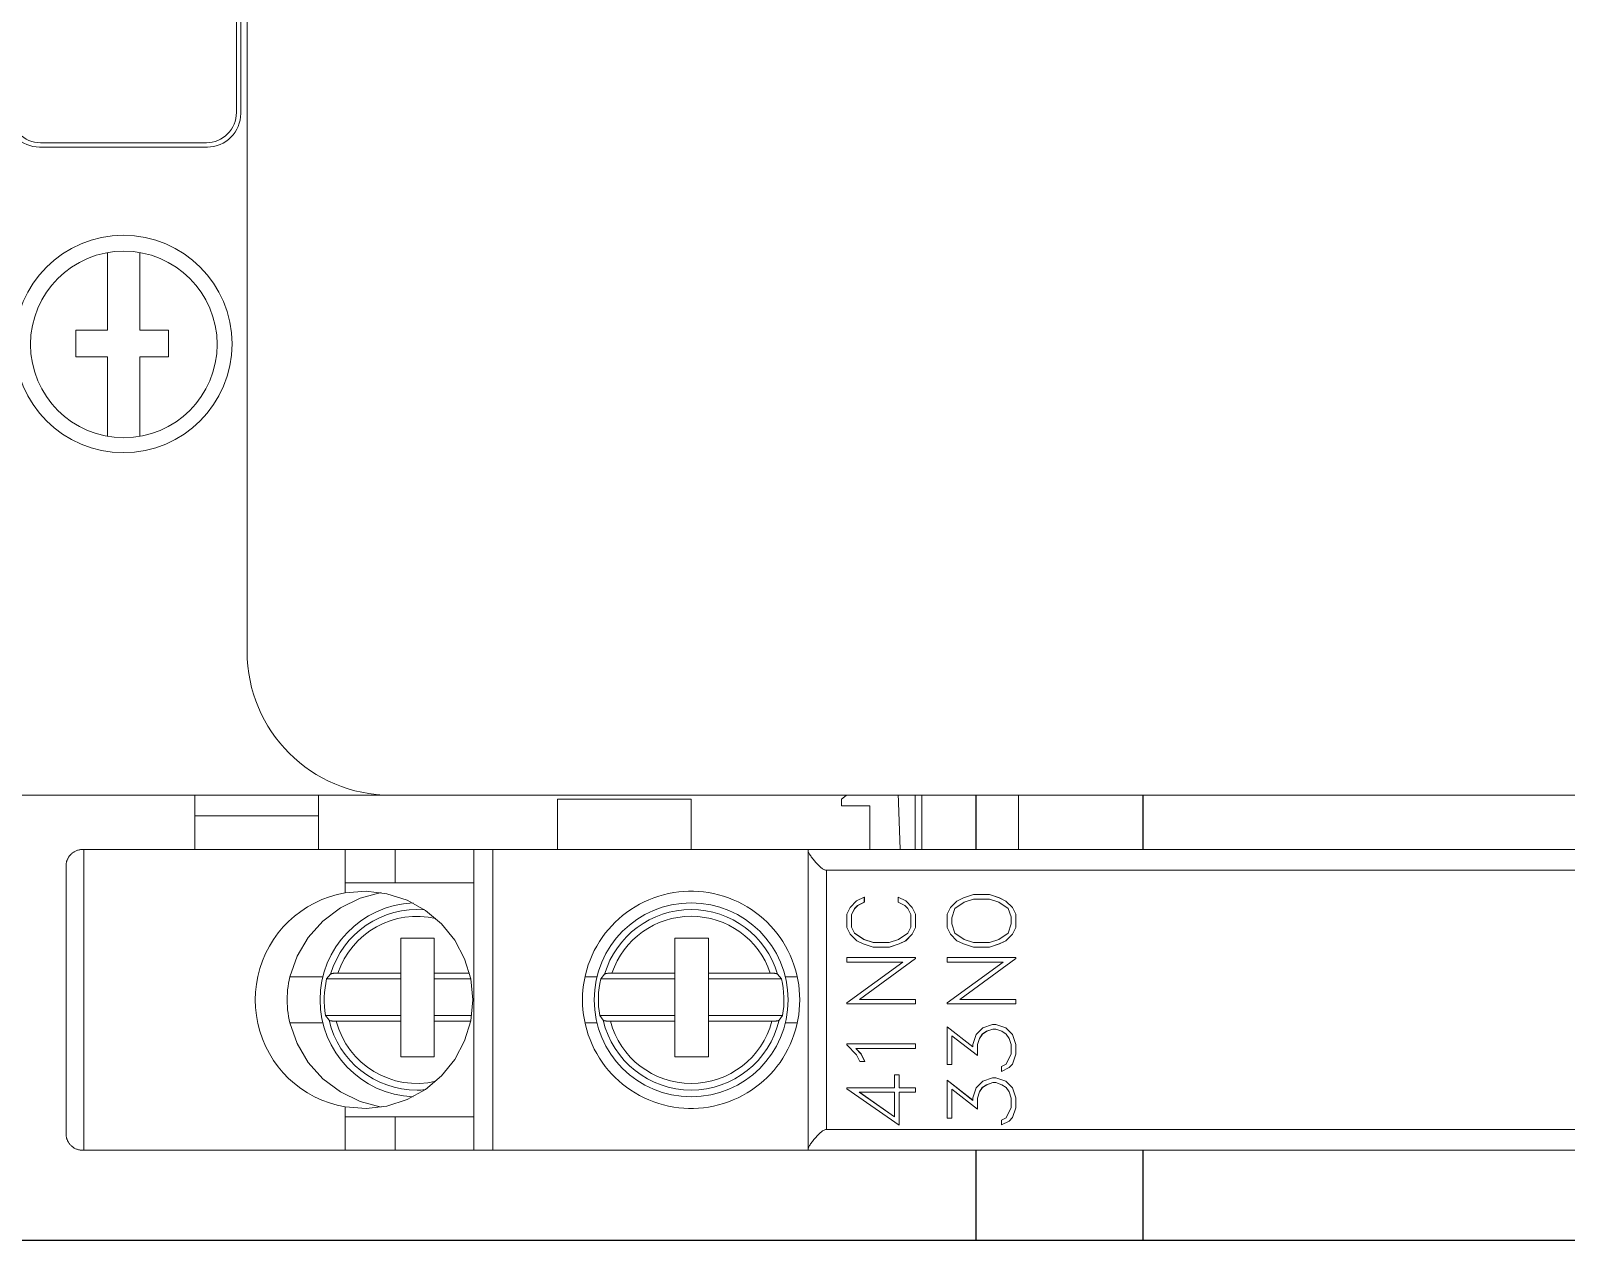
# Model space of a CAD drawing. Header units: millimetres. Extents: x 0 to 69574, y -5 to 41746.
# Drawn here: x 39173.4 to 39219.34, y 32219.4 to 32255.58 of the extents above; entities that cross this region are included whole.
import ezdxf

# ---------------------------------------------------------------- set-up
doc = ezdxf.new("R2010")
doc.units = ezdxf.units.MM
doc.set_wipeout_variables(frame=1)
doc.layers.add('000-PI-Oprema', color=30, linetype='Continuous', lineweight=5)
doc.layers.add('002-PI-Kabelska kanalica', color=150, linetype='Continuous')
doc.layers.add('004-PI-DIN Šina', color=3, linetype='Continuous')

# ---------------------------------------------------------------- blocks, each defined once
blk = doc.blocks.new('*U581')
at = {"layer": '004-PI-DIN Šina'}
blk.add_lwpolyline([(220, -17.5), (220, 17.5), (0, 17.5), (0, -17.5)], close=True, dxfattribs=at)
blk.add_lwpolyline([(0, -12.5), (220, -12.5)], dxfattribs=at)
blk = doc.blocks.new('*U1086')
at = {"layer": '002-PI-Kabelska kanalica'}
blk.add_line((-20, -100), (-20, 470), dxfattribs=at)
blk = doc.blocks.new('3RV2901-1A')
at = {"layer": '000-PI-Oprema'}
for p, q in [((44663.943, 32411.764), (44663.953, 32411.785)), ((44663.953, 32411.785), (44663.964, 32411.805)), ((44663.964, 32411.805), (44663.976, 32411.824)), ((44663.976, 32411.824), (44663.989, 32411.842)), ((44663.989, 32411.842), (44664.002, 32411.86)), ((44664.002, 32411.86), (44664.015, 32411.876)), ((44664.015, 32411.876), (44664.029, 32411.892)), ((44664.029, 32411.892), (44664.043, 32411.906)), ((44664.043, 32411.906), (44664.057, 32411.92)), ((44664.057, 32411.92), (44664.072, 32411.933)), ((44664.072, 32411.933), (44664.087, 32411.945)), ((44664.087, 32411.945), (44664.102, 32411.957)), ((44664.102, 32411.957), (44664.118, 32411.968)), ((44664.118, 32411.968), (44664.134, 32411.978)), ((44664.134, 32411.978), (44664.15, 32411.987)), ((44664.15, 32411.987), (44664.166, 32411.996)), ((44664.166, 32411.996), (44664.183, 32412.004)), ((44664.183, 32412.004), (44664.199, 32412.011)), ((44664.199, 32412.011), (44664.215, 32412.018)), ((44664.215, 32412.018), (44664.231, 32412.024)), ((44664.231, 32412.024), (44664.247, 32412.029)), ((44664.247, 32412.029), (44664.263, 32412.034)), ((44664.263, 32412.034), (44664.278, 32412.038)), ((44664.278, 32412.038), (44664.293, 32412.041)), ((44664.293, 32412.041), (44664.309, 32412.044)), ((44664.309, 32412.044), (44664.324, 32412.046)), ((44664.324, 32412.046), (44664.339, 32412.048)), ((44664.339, 32412.048), (44664.355, 32412.05)), ((44664.355, 32412.05), (44664.373, 32412.051)), ((44664.373, 32412.051), (44664.395, 32412.051)), ((44664.395, 32412.051), (44672.395, 32412.051)), ((44672.415, 32412.051), (44672.395, 32412.051)), ((44672.432, 32412.05), (44672.415, 32412.051)), ((44672.447, 32412.049), (44672.432, 32412.05)), ((44672.461, 32412.047), (44672.447, 32412.049)), ((44672.474, 32412.045), (44672.461, 32412.047)), ((44672.488, 32412.043), (44672.474, 32412.045)), ((44672.502, 32412.04), (44672.488, 32412.043)), ((44672.516, 32412.037), (44672.502, 32412.04)), ((44672.53, 32412.033), (44672.516, 32412.037)), ((44672.544, 32412.029), (44672.53, 32412.033)), ((44672.559, 32412.024), (44672.544, 32412.029)), ((44672.573, 32412.019), (44672.559, 32412.024)), ((44672.588, 32412.013), (44672.573, 32412.019)), ((44672.603, 32412.006), (44672.588, 32412.013)), ((44672.618, 32411.999), (44672.603, 32412.006)), ((44672.632, 32411.992), (44672.618, 32411.999)), ((44672.647, 32411.983), (44672.632, 32411.992)), ((44672.661, 32411.974), (44672.647, 32411.983)), ((44672.676, 32411.965), (44672.661, 32411.974)), ((44672.69, 32411.955), (44672.676, 32411.965)), ((44672.704, 32411.945), (44672.69, 32411.955)), ((44672.718, 32411.934), (44672.704, 32411.945)), ((44672.731, 32411.922), (44672.718, 32411.934)), ((44672.744, 32411.91), (44672.731, 32411.922)), ((44672.757, 32411.897), (44672.744, 32411.91)), ((44672.769, 32411.883), (44672.757, 32411.897)), ((44672.782, 32411.868), (44672.769, 32411.883)), ((44672.794, 32411.853), (44672.782, 32411.868)), ((44672.805, 32411.837), (44672.794, 32411.853)), ((44672.817, 32411.82), (44672.805, 32411.837)), ((44672.827, 32411.803), (44672.817, 32411.82)), ((44672.837, 32411.785), (44672.827, 32411.803)), ((44672.847, 32411.766), (44672.837, 32411.785)), ((44673.895, 32404.501), (44673.895, 32408.201)), ((44675.695, 32404.501), (44675.695, 32408.201)), ((44674.395, 32393.351), (44674.395, 32397.351)), ((44674.195, 32388.851), (44674.395, 32388.851)), ((44674.195, 32388.001), (44674.195, 32388.851)), ((44675.695, 32387.198), (44674.395, 32388.851)), ((44678.195, 32383.555), (44678.195, 32386.65))]:
    blk.add_line(p, q, dxfattribs=at)
blk.add_wipeout([(44663.895, 32411.52), (44672.895, 32411.52), (44672.895, 32323.186), (44663.895, 32323.151)]).dxf.layer = '000-PI-Oprema'
for p, q in [((44663.896, 32411.576), (44663.898, 32411.601)), ((44663.898, 32411.601), (44663.901, 32411.626)), ((44663.901, 32411.626), (44663.905, 32411.65)), ((44663.905, 32411.65), (44663.911, 32411.674)), ((44663.911, 32411.674), (44663.917, 32411.698)), ((44663.917, 32411.698), (44663.925, 32411.72)), ((44663.925, 32411.72), (44663.933, 32411.743)), ((44663.933, 32411.743), (44663.943, 32411.764)), ((44672.856, 32411.746), (44672.847, 32411.766)), ((44672.864, 32411.726), (44672.856, 32411.746)), ((44672.871, 32411.706), (44672.864, 32411.726)), ((44672.877, 32411.685), (44672.871, 32411.706)), ((44672.882, 32411.663), (44672.877, 32411.685)), ((44672.887, 32411.641), (44672.882, 32411.663)), ((44672.89, 32411.619), (44672.887, 32411.641)), ((44672.893, 32411.597), (44672.89, 32411.619)), ((44663.895, 32411.551), (44663.896, 32411.576)), ((44663.895, 32411.52), (44663.895, 32411.551)), ((44663.895, 32411.52), (44672.895, 32411.52)), ((44663.895, 32403.705), (44663.895, 32411.52)), ((44672.895, 32411.574), (44672.893, 32411.597)), ((44672.895, 32411.551), (44672.895, 32411.574)), ((44672.895, 32389.853), (44672.895, 32411.551)), ((44672.895, 32408.201), (44675.695, 32408.201)), ((44667.006, 32406.08), (44667.229, 32406.176)), ((44667.229, 32406.176), (44667.459, 32406.254)), ((44667.459, 32406.254), (44667.693, 32406.315)), ((44667.693, 32406.315), (44667.929, 32406.358)), ((44667.929, 32406.358), (44668.164, 32406.383)), ((44668.164, 32406.383), (44668.395, 32406.391)), ((44668.627, 32406.383), (44668.395, 32406.391)), ((44668.861, 32406.358), (44668.627, 32406.383)), ((44669.097, 32406.315), (44668.861, 32406.358)), ((44669.331, 32406.254), (44669.097, 32406.315)), ((44669.561, 32406.176), (44669.331, 32406.254)), ((44669.784, 32406.08), (44669.561, 32406.176)), ((44666.212, 32405.552), (44666.392, 32405.703)), ((44666.392, 32405.703), (44666.585, 32405.843)), ((44666.585, 32405.843), (44666.79, 32405.969)), ((44666.79, 32405.969), (44667.006, 32406.08)), ((44670, 32405.969), (44669.784, 32406.08)), ((44670.205, 32405.843), (44670, 32405.969)), ((44670.398, 32405.703), (44670.205, 32405.843)), ((44670.578, 32405.552), (44670.398, 32405.703)), ((44665.748, 32405.03), (44665.892, 32405.218)), ((44665.892, 32405.218), (44666.047, 32405.392)), ((44666.047, 32405.392), (44666.212, 32405.552)), ((44667.705, 32405.353), (44667.802, 32405.375)), ((44667.705, 32404.368), (44667.705, 32405.353)), ((44667.802, 32405.375), (44667.899, 32405.394)), ((44667.899, 32405.394), (44667.998, 32405.409)), ((44667.998, 32405.409), (44668.097, 32405.421)), ((44668.097, 32405.421), (44668.197, 32405.43)), ((44668.197, 32405.43), (44668.296, 32405.435)), ((44668.296, 32405.435), (44668.395, 32405.436)), ((44668.494, 32405.435), (44668.395, 32405.436)), ((44668.593, 32405.43), (44668.494, 32405.435)), ((44668.693, 32405.421), (44668.593, 32405.43)), ((44668.792, 32405.409), (44668.693, 32405.421)), ((44668.891, 32405.394), (44668.792, 32405.409)), ((44668.989, 32405.375), (44668.891, 32405.394)), ((44669.085, 32405.353), (44668.989, 32405.375)), ((44669.085, 32404.368), (44669.085, 32405.353)), ((44670.743, 32405.392), (44670.578, 32405.552)), ((44670.898, 32405.218), (44670.743, 32405.392)), ((44671.043, 32405.03), (44670.898, 32405.218)), ((44665.498, 32404.619), (44665.615, 32404.83)), ((44665.615, 32404.83), (44665.748, 32405.03)), ((44671.175, 32404.83), (44671.043, 32405.03)), ((44671.292, 32404.619), (44671.175, 32404.83)), ((44665.311, 32404.172), (44665.396, 32404.399)), ((44665.396, 32404.399), (44665.498, 32404.619)), ((44667.925, 32404.287), (44667.784, 32404.181)), ((44667.925, 32402.036), (44667.925, 32404.287)), ((44669.025, 32402.036), (44669.025, 32404.255)), ((44669.166, 32404.139), (44669.025, 32404.255)), ((44671.394, 32404.399), (44671.292, 32404.619)), ((44671.479, 32404.172), (44671.394, 32404.399)), ((44672.895, 32404.501), (44675.695, 32404.501)), ((44665.193, 32403.705), (44665.243, 32403.94)), ((44665.243, 32403.94), (44665.311, 32404.172)), ((44667.755, 32403.984), (44667.756, 32404)), ((44667.755, 32403.968), (44667.755, 32403.984)), ((44667.755, 32402.036), (44667.755, 32403.968)), ((44667.756, 32404.017), (44667.757, 32404.033)), ((44667.756, 32404), (44667.756, 32404.017)), ((44667.757, 32404.048), (44667.758, 32404.062)), ((44667.757, 32404.033), (44667.757, 32404.048)), ((44667.758, 32404.062), (44667.76, 32404.077)), ((44667.76, 32404.077), (44667.761, 32404.091)), ((44667.761, 32404.091), (44667.763, 32404.104)), ((44667.763, 32404.104), (44667.764, 32404.116)), ((44667.764, 32404.116), (44667.766, 32404.127)), ((44667.766, 32404.127), (44667.768, 32404.138)), ((44667.768, 32404.138), (44667.77, 32404.148)), ((44667.77, 32404.148), (44667.772, 32404.157)), ((44667.772, 32404.157), (44667.774, 32404.164)), ((44667.774, 32404.164), (44667.776, 32404.17)), ((44667.776, 32404.17), (44667.779, 32404.175)), ((44667.779, 32404.175), (44667.781, 32404.179)), ((44667.781, 32404.179), (44667.784, 32404.181)), ((44669.169, 32404.136), (44669.166, 32404.139)), ((44669.171, 32404.132), (44669.169, 32404.136)), ((44669.174, 32404.127), (44669.171, 32404.132)), ((44669.176, 32404.12), (44669.174, 32404.127)), ((44669.178, 32404.113), (44669.176, 32404.12)), ((44669.18, 32404.104), (44669.178, 32404.113)), ((44669.182, 32404.093), (44669.18, 32404.104)), ((44669.184, 32404.082), (44669.182, 32404.093)), ((44669.186, 32404.071), (44669.184, 32404.082)), ((44669.188, 32404.059), (44669.186, 32404.071)), ((44669.189, 32404.045), (44669.188, 32404.059)), ((44669.191, 32404.031), (44669.189, 32404.045)), ((44669.192, 32404.016), (44669.191, 32404.031)), ((44669.193, 32404.001), (44669.192, 32404.016)), ((44669.194, 32403.986), (44669.193, 32404.001)), ((44669.194, 32403.969), (44669.194, 32403.986)), ((44669.195, 32403.953), (44669.194, 32403.969)), ((44669.195, 32403.936), (44669.195, 32403.953)), ((44669.195, 32403.92), (44669.195, 32403.936)), ((44669.195, 32402.036), (44669.195, 32403.92)), ((44671.547, 32403.94), (44671.479, 32404.172)), ((44671.597, 32403.705), (44671.547, 32403.94)), ((44663.895, 32403.705), (44665.193, 32403.705)), ((44663.895, 32402.205), (44663.895, 32403.705)), ((44664.895, 32399.851), (44664.895, 32403.705)), ((44671.597, 32403.705), (44671.895, 32403.705)), ((44671.895, 32403.705), (44672.895, 32403.705)), ((44671.895, 32399.851), (44671.895, 32403.705)), ((44663.895, 32402.205), (44664.895, 32402.205)), ((44663.895, 32399.855), (44663.895, 32402.205)), ((44666.695, 32402.036), (44670.245, 32402.036)), ((44666.695, 32401.036), (44666.695, 32402.036)), ((44670.245, 32401.036), (44670.245, 32402.036)), ((44671.895, 32402.205), (44672.895, 32402.205)), ((44666.695, 32401.036), (44670.245, 32401.036)), ((44667.755, 32399.948), (44667.755, 32401.036)), ((44667.925, 32399.919), (44667.925, 32401.036)), ((44669.025, 32399.946), (44669.025, 32401.036)), ((44669.195, 32399.985), (44669.195, 32401.036)), ((44663.895, 32399.855), (44664.895, 32399.855)), ((44663.895, 32399.284), (44663.895, 32399.855)), ((44664.895, 32399.851), (44671.895, 32399.851)), ((44671.895, 32399.855), (44672.895, 32399.855)), ((44663.895, 32399.284), (44672.895, 32399.284)), ((44663.895, 32389.854), (44663.895, 32399.284)), ((44672.895, 32397.351), (44674.395, 32397.351)), ((44667.351, 32396.429), (44667.499, 32396.475)), ((44667.499, 32396.475), (44667.648, 32396.514)), ((44667.648, 32396.514), (44667.798, 32396.546)), ((44667.705, 32396.168), (44667.705, 32396.527)), ((44667.798, 32396.546), (44667.949, 32396.571)), ((44667.949, 32396.571), (44668.099, 32396.588)), ((44668.099, 32396.588), (44668.248, 32396.598)), ((44668.248, 32396.598), (44668.395, 32396.601)), ((44668.542, 32396.598), (44668.395, 32396.601)), ((44668.691, 32396.588), (44668.542, 32396.598)), ((44668.841, 32396.571), (44668.691, 32396.588)), ((44668.992, 32396.546), (44668.841, 32396.571)), ((44669.142, 32396.514), (44668.992, 32396.546)), ((44669.085, 32396.168), (44669.085, 32396.527)), ((44669.291, 32396.475), (44669.142, 32396.514)), ((44669.439, 32396.429), (44669.291, 32396.475)), ((44666.404, 32395.92), (44666.527, 32396.011)), ((44666.527, 32396.011), (44666.654, 32396.096)), ((44666.654, 32396.096), (44666.786, 32396.175)), ((44666.786, 32396.175), (44666.922, 32396.249)), ((44666.922, 32396.249), (44667.062, 32396.316)), ((44667.062, 32396.316), (44667.205, 32396.376)), ((44667.205, 32396.376), (44667.351, 32396.429)), ((44667.781, 32395.979), (44667.784, 32395.981)), ((44667.925, 32396.087), (44667.784, 32395.981)), ((44667.925, 32393.836), (44667.925, 32396.087)), ((44669.025, 32393.836), (44669.025, 32396.055)), ((44669.166, 32395.939), (44669.025, 32396.055)), ((44669.585, 32396.376), (44669.439, 32396.429)), ((44669.728, 32396.316), (44669.585, 32396.376)), ((44669.868, 32396.249), (44669.728, 32396.316)), ((44670.004, 32396.175), (44669.868, 32396.249)), ((44670.136, 32396.096), (44670.004, 32396.175)), ((44670.264, 32396.011), (44670.136, 32396.096)), ((44670.386, 32395.92), (44670.264, 32396.011)), ((44665.97, 32395.515), (44666.071, 32395.624)), ((44666.071, 32395.624), (44666.176, 32395.726)), ((44666.176, 32395.726), (44666.287, 32395.825)), ((44666.287, 32395.825), (44666.404, 32395.92)), ((44667.755, 32395.784), (44667.756, 32395.8)), ((44667.755, 32395.768), (44667.755, 32395.784)), ((44667.755, 32393.836), (44667.755, 32395.768)), ((44667.756, 32395.817), (44667.757, 32395.833)), ((44667.756, 32395.8), (44667.756, 32395.817)), ((44667.757, 32395.848), (44667.758, 32395.862)), ((44667.757, 32395.833), (44667.757, 32395.848)), ((44667.758, 32395.862), (44667.76, 32395.877)), ((44667.76, 32395.877), (44667.761, 32395.891)), ((44667.761, 32395.891), (44667.763, 32395.904)), ((44667.763, 32395.904), (44667.764, 32395.916)), ((44667.764, 32395.916), (44667.766, 32395.927)), ((44667.766, 32395.927), (44667.768, 32395.938)), ((44667.768, 32395.938), (44667.77, 32395.948)), ((44667.77, 32395.948), (44667.772, 32395.957)), ((44667.772, 32395.957), (44667.774, 32395.964)), ((44667.774, 32395.964), (44667.776, 32395.97)), ((44667.776, 32395.97), (44667.779, 32395.975)), ((44667.779, 32395.975), (44667.781, 32395.979)), ((44669.169, 32395.936), (44669.166, 32395.939)), ((44669.171, 32395.932), (44669.169, 32395.936)), ((44669.174, 32395.927), (44669.171, 32395.932)), ((44669.176, 32395.92), (44669.174, 32395.927)), ((44669.178, 32395.913), (44669.176, 32395.92)), ((44669.18, 32395.904), (44669.178, 32395.913)), ((44669.182, 32395.893), (44669.18, 32395.904)), ((44669.184, 32395.882), (44669.182, 32395.893)), ((44669.186, 32395.871), (44669.184, 32395.882)), ((44669.188, 32395.859), (44669.186, 32395.871)), ((44669.189, 32395.845), (44669.188, 32395.859)), ((44669.191, 32395.831), (44669.189, 32395.845)), ((44669.192, 32395.816), (44669.191, 32395.831)), ((44669.193, 32395.801), (44669.192, 32395.816)), ((44669.194, 32395.786), (44669.193, 32395.801)), ((44669.194, 32395.769), (44669.194, 32395.786)), ((44669.195, 32395.753), (44669.194, 32395.769)), ((44669.195, 32395.736), (44669.195, 32395.753)), ((44669.195, 32395.72), (44669.195, 32395.736)), ((44669.195, 32393.836), (44669.195, 32395.72)), ((44670.503, 32395.825), (44670.386, 32395.92)), ((44670.614, 32395.726), (44670.503, 32395.825)), ((44670.719, 32395.624), (44670.614, 32395.726)), ((44670.82, 32395.515), (44670.719, 32395.624)), ((44665.61, 32395.027), (44665.693, 32395.157)), ((44665.693, 32395.157), (44665.781, 32395.282)), ((44665.781, 32395.282), (44665.873, 32395.401)), ((44665.873, 32395.401), (44665.97, 32395.515)), ((44670.917, 32395.401), (44670.82, 32395.515)), ((44671.01, 32395.282), (44670.917, 32395.401)), ((44671.097, 32395.157), (44671.01, 32395.282)), ((44671.18, 32395.027), (44671.097, 32395.157)), ((44665.343, 32394.469), (44665.4, 32394.613)), ((44665.4, 32394.613), (44665.464, 32394.755)), ((44665.464, 32394.755), (44665.534, 32394.893)), ((44665.534, 32394.893), (44665.61, 32395.027)), ((44671.256, 32394.893), (44671.18, 32395.027)), ((44671.326, 32394.755), (44671.256, 32394.893)), ((44671.39, 32394.613), (44671.326, 32394.755)), ((44671.447, 32394.469), (44671.39, 32394.613)), ((44665.215, 32394.024), (44665.251, 32394.173)), ((44665.251, 32394.173), (44665.293, 32394.322)), ((44665.293, 32394.322), (44665.343, 32394.469)), ((44671.497, 32394.322), (44671.447, 32394.469)), ((44671.539, 32394.173), (44671.497, 32394.322)), ((44671.575, 32394.024), (44671.539, 32394.173)), ((44665.153, 32393.573), (44665.166, 32393.723)), ((44665.166, 32393.723), (44665.187, 32393.873)), ((44665.187, 32393.873), (44665.215, 32394.024)), ((44666.695, 32393.836), (44670.245, 32393.836)), ((44666.695, 32392.836), (44666.695, 32393.836)), ((44670.245, 32392.836), (44670.245, 32393.836)), ((44671.603, 32393.873), (44671.575, 32394.024)), ((44671.624, 32393.723), (44671.603, 32393.873)), ((44671.637, 32393.573), (44671.624, 32393.723)), ((44665.146, 32393.425), (44665.153, 32393.573)), ((44665.146, 32393.278), (44665.146, 32393.425)), ((44665.153, 32393.13), (44665.146, 32393.278)), ((44671.644, 32393.425), (44671.637, 32393.573)), ((44671.638, 32393.13), (44671.644, 32393.278)), ((44671.644, 32393.278), (44671.644, 32393.425)), ((44672.895, 32393.351), (44674.395, 32393.351)), ((44665.166, 32392.981), (44665.153, 32393.13)), ((44665.187, 32392.83), (44665.166, 32392.981)), ((44665.215, 32392.68), (44665.187, 32392.83)), ((44666.695, 32392.836), (44670.245, 32392.836)), ((44667.755, 32390.935), (44667.755, 32392.836)), ((44667.925, 32390.616), (44667.925, 32392.836)), ((44669.025, 32390.648), (44669.025, 32392.836)), ((44669.195, 32390.983), (44669.195, 32392.836)), ((44671.575, 32392.68), (44671.603, 32392.83)), ((44671.603, 32392.83), (44671.624, 32392.981)), ((44671.624, 32392.981), (44671.638, 32393.13)), ((44665.251, 32392.53), (44665.215, 32392.68)), ((44665.293, 32392.381), (44665.251, 32392.53)), ((44665.343, 32392.235), (44665.293, 32392.381)), ((44671.447, 32392.235), (44671.497, 32392.381)), ((44671.497, 32392.381), (44671.54, 32392.53)), ((44671.54, 32392.53), (44671.575, 32392.68)), ((44665.4, 32392.09), (44665.343, 32392.235)), ((44665.464, 32391.949), (44665.4, 32392.09)), ((44665.534, 32391.81), (44665.464, 32391.949)), ((44671.256, 32391.81), (44671.327, 32391.949)), ((44671.327, 32391.949), (44671.39, 32392.09)), ((44671.39, 32392.09), (44671.447, 32392.235)), ((44665.61, 32391.676), (44665.534, 32391.81)), ((44665.693, 32391.546), (44665.61, 32391.676)), ((44665.78, 32391.421), (44665.693, 32391.546)), ((44665.873, 32391.302), (44665.78, 32391.421)), ((44670.917, 32391.302), (44671.01, 32391.421)), ((44671.01, 32391.421), (44671.098, 32391.546)), ((44671.098, 32391.546), (44671.18, 32391.676)), ((44671.18, 32391.676), (44671.256, 32391.81)), ((44665.97, 32391.188), (44665.873, 32391.302)), ((44666.071, 32391.08), (44665.97, 32391.188)), ((44666.176, 32390.977), (44666.071, 32391.08)), ((44666.287, 32390.878), (44666.176, 32390.977)), ((44667.755, 32390.919), (44667.755, 32390.935)), ((44669.193, 32390.915), (44669.194, 32390.928)), ((44669.194, 32390.942), (44669.195, 32390.956)), ((44669.194, 32390.928), (44669.194, 32390.942)), ((44669.195, 32390.97), (44669.195, 32390.983)), ((44669.195, 32390.956), (44669.195, 32390.97)), ((44670.503, 32390.878), (44670.614, 32390.977)), ((44670.614, 32390.977), (44670.719, 32391.08)), ((44670.719, 32391.08), (44670.82, 32391.188)), ((44670.82, 32391.188), (44670.917, 32391.302)), ((44666.404, 32390.783), (44666.287, 32390.878)), ((44666.526, 32390.692), (44666.404, 32390.783)), ((44666.654, 32390.607), (44666.526, 32390.692)), ((44666.786, 32390.528), (44666.654, 32390.607)), ((44666.922, 32390.454), (44666.786, 32390.528)), ((44667.705, 32390.176), (44667.705, 32390.535)), ((44667.756, 32390.902), (44667.755, 32390.919)), ((44667.756, 32390.886), (44667.756, 32390.902)), ((44667.757, 32390.87), (44667.756, 32390.886)), ((44667.757, 32390.855), (44667.757, 32390.87)), ((44667.758, 32390.841), (44667.757, 32390.855)), ((44667.76, 32390.826), (44667.758, 32390.841)), ((44667.761, 32390.812), (44667.76, 32390.826)), ((44667.763, 32390.799), (44667.761, 32390.812)), ((44667.764, 32390.787), (44667.763, 32390.799)), ((44667.766, 32390.775), (44667.764, 32390.787)), ((44667.768, 32390.765), (44667.766, 32390.775)), ((44667.77, 32390.755), (44667.768, 32390.765)), ((44667.772, 32390.746), (44667.77, 32390.755)), ((44667.774, 32390.739), (44667.772, 32390.746)), ((44667.776, 32390.733), (44667.774, 32390.739)), ((44667.779, 32390.728), (44667.776, 32390.733)), ((44667.781, 32390.724), (44667.779, 32390.728)), ((44667.784, 32390.722), (44667.781, 32390.724)), ((44667.784, 32390.722), (44667.925, 32390.616)), ((44669.025, 32390.648), (44669.166, 32390.764)), ((44669.085, 32390.176), (44669.085, 32390.535)), ((44669.166, 32390.764), (44669.168, 32390.766)), ((44669.168, 32390.766), (44669.171, 32390.769)), ((44669.171, 32390.769), (44669.173, 32390.773)), ((44669.173, 32390.773), (44669.175, 32390.778)), ((44669.175, 32390.778), (44669.176, 32390.784)), ((44669.176, 32390.784), (44669.178, 32390.79)), ((44669.178, 32390.79), (44669.18, 32390.797)), ((44669.18, 32390.797), (44669.182, 32390.806)), ((44669.182, 32390.806), (44669.183, 32390.814)), ((44669.183, 32390.814), (44669.185, 32390.823)), ((44669.185, 32390.823), (44669.186, 32390.833)), ((44669.186, 32390.833), (44669.188, 32390.843)), ((44669.188, 32390.843), (44669.189, 32390.854)), ((44669.189, 32390.854), (44669.19, 32390.866)), ((44669.19, 32390.866), (44669.191, 32390.878)), ((44669.191, 32390.878), (44669.192, 32390.89)), ((44669.192, 32390.89), (44669.193, 32390.903)), ((44669.193, 32390.903), (44669.193, 32390.915)), ((44669.868, 32390.454), (44670.004, 32390.528)), ((44670.004, 32390.528), (44670.136, 32390.607)), ((44670.136, 32390.607), (44670.264, 32390.692)), ((44670.264, 32390.692), (44670.386, 32390.783)), ((44670.386, 32390.783), (44670.503, 32390.878)), ((44667.062, 32390.387), (44666.922, 32390.454)), ((44667.205, 32390.327), (44667.062, 32390.387)), ((44667.351, 32390.274), (44667.205, 32390.327)), ((44667.499, 32390.228), (44667.351, 32390.274)), ((44667.648, 32390.189), (44667.499, 32390.228)), ((44667.798, 32390.157), (44667.648, 32390.189)), ((44667.949, 32390.132), (44667.798, 32390.157)), ((44668.099, 32390.115), (44667.949, 32390.132)), ((44668.248, 32390.105), (44668.099, 32390.115)), ((44668.395, 32390.101), (44668.248, 32390.105)), ((44668.395, 32390.101), (44668.542, 32390.105)), ((44668.542, 32390.105), (44668.691, 32390.115)), ((44668.691, 32390.115), (44668.841, 32390.132)), ((44668.841, 32390.132), (44668.992, 32390.157)), ((44668.992, 32390.157), (44669.142, 32390.189)), ((44669.142, 32390.189), (44669.291, 32390.228)), ((44669.291, 32390.228), (44669.439, 32390.274)), ((44669.439, 32390.274), (44669.585, 32390.327)), ((44669.585, 32390.327), (44669.728, 32390.387)), ((44669.728, 32390.387), (44669.868, 32390.454)), ((44663.895, 32389.854), (44672.895, 32389.854)), ((44663.895, 32389.853), (44663.895, 32389.854)), ((44663.895, 32389.853), (44672.895, 32389.853)), ((44663.895, 32323.151), (44663.895, 32389.853)), ((44663.942, 32389.852), (44663.93, 32389.853)), ((44663.955, 32389.849), (44663.942, 32389.852)), ((44663.969, 32389.844), (44663.955, 32389.849)), ((44663.985, 32389.837), (44663.969, 32389.844)), ((44664.003, 32389.829), (44663.985, 32389.837)), ((44664.021, 32389.818), (44664.003, 32389.829)), ((44664.041, 32389.806), (44664.021, 32389.818)), ((44664.063, 32389.793), (44664.041, 32389.806)), ((44664.085, 32389.777), (44664.063, 32389.793)), ((44664.109, 32389.76), (44664.085, 32389.777)), ((44664.134, 32389.742), (44664.109, 32389.76)), ((44664.16, 32389.722), (44664.134, 32389.742)), ((44664.187, 32389.701), (44664.16, 32389.722)), ((44664.214, 32389.679), (44664.187, 32389.701)), ((44664.24, 32389.657), (44664.214, 32389.679)), ((44664.266, 32389.635), (44664.24, 32389.657)), ((44664.291, 32389.612), (44664.266, 32389.635)), ((44664.316, 32389.59), (44664.291, 32389.612)), ((44664.34, 32389.568), (44664.316, 32389.59)), ((44664.363, 32389.545), (44664.34, 32389.568)), ((44672.413, 32389.531), (44672.437, 32389.555)), ((44672.437, 32389.555), (44672.461, 32389.578)), ((44672.461, 32389.578), (44672.487, 32389.602)), ((44672.487, 32389.602), (44672.514, 32389.626)), ((44672.514, 32389.626), (44672.54, 32389.649)), ((44672.54, 32389.649), (44672.568, 32389.672)), ((44672.568, 32389.672), (44672.595, 32389.694)), ((44672.595, 32389.694), (44672.622, 32389.716)), ((44672.622, 32389.716), (44672.649, 32389.737)), ((44672.649, 32389.737), (44672.676, 32389.757)), ((44672.676, 32389.757), (44672.702, 32389.775)), ((44672.702, 32389.775), (44672.726, 32389.792)), ((44672.726, 32389.792), (44672.75, 32389.807)), ((44672.75, 32389.807), (44672.773, 32389.821)), ((44672.773, 32389.821), (44672.794, 32389.832)), ((44672.794, 32389.832), (44672.813, 32389.841)), ((44672.813, 32389.841), (44672.831, 32389.848)), ((44672.831, 32389.848), (44672.847, 32389.852)), ((44672.847, 32389.852), (44672.86, 32389.853)), ((44672.895, 32344.853), (44672.895, 32389.853)), ((44664.385, 32389.524), (44664.363, 32389.545)), ((44664.405, 32389.503), (44664.385, 32389.524)), ((44664.424, 32389.482), (44664.405, 32389.503)), ((44664.442, 32389.461), (44664.424, 32389.482)), ((44664.459, 32389.44), (44664.442, 32389.461)), ((44664.475, 32389.419), (44664.459, 32389.44)), ((44664.489, 32389.397), (44664.475, 32389.419)), ((44664.5, 32389.376), (44664.489, 32389.397)), ((44664.509, 32389.353), (44664.5, 32389.376)), ((44664.515, 32389.33), (44664.509, 32389.353)), ((44664.518, 32389.306), (44664.515, 32389.33)), ((44664.517, 32387), (44664.518, 32389.306)), ((44664.518, 32389.306), (44672.273, 32389.306)), ((44672.273, 32389.306), (44672.274, 32389.321)), ((44672.273, 32387), (44672.273, 32389.306)), ((44672.274, 32389.321), (44672.276, 32389.336)), ((44672.276, 32389.336), (44672.28, 32389.351)), ((44672.28, 32389.351), (44672.285, 32389.366)), ((44672.285, 32389.366), (44672.293, 32389.382)), ((44672.293, 32389.382), (44672.303, 32389.4)), ((44672.303, 32389.4), (44672.316, 32389.419)), ((44672.316, 32389.419), (44672.331, 32389.441)), ((44672.331, 32389.441), (44672.349, 32389.463)), ((44672.349, 32389.463), (44672.369, 32389.485)), ((44672.369, 32389.485), (44672.39, 32389.508)), ((44672.39, 32389.508), (44672.413, 32389.531)), ((44664.645, 32387.129), (44665.734, 32388.693)), ((44665.734, 32388.693), (44665.767, 32388.693)), ((44665.767, 32387.266), (44665.767, 32388.693)), ((44666.755, 32388.403), (44667.047, 32388.693)), ((44667.047, 32388.693), (44667.076, 32388.693)), ((44667.076, 32386.637), (44667.076, 32388.693)), ((44668.272, 32388.693), (44668.305, 32388.693)), ((44668.272, 32386.64), (44668.272, 32388.693)), ((44669.524, 32387.015), (44668.305, 32388.693)), ((44669.524, 32388.693), (44669.662, 32388.693)), ((44669.524, 32387.015), (44669.524, 32388.693)), ((44669.662, 32386.64), (44669.662, 32388.693)), ((44670.36, 32388.594), (44670.56, 32388.693)), ((44670.56, 32388.693), (44670.955, 32388.693)), ((44671.156, 32388.595), (44670.955, 32388.693)), ((44664.894, 32387.266), (44665.63, 32388.321)), ((44665.63, 32388.317), (44664.897, 32387.266)), ((44665.63, 32387.266), (44665.63, 32388.321)), ((44666.554, 32388.302), (44666.755, 32388.403)), ((44666.554, 32388.153), (44666.554, 32388.302)), ((44666.554, 32388.158), (44666.782, 32388.27)), ((44666.782, 32388.265), (44666.554, 32388.153)), ((44666.782, 32388.27), (44666.938, 32388.427)), ((44666.938, 32388.423), (44666.782, 32388.265)), ((44666.782, 32388.265), (44666.782, 32388.27)), ((44666.938, 32386.637), (44666.938, 32388.427)), ((44669.628, 32386.64), (44668.41, 32388.317)), ((44668.41, 32386.64), (44668.41, 32388.317)), ((44669.628, 32386.637), (44668.41, 32388.313)), ((44669.97, 32387.908), (44670.067, 32388.2)), ((44670.067, 32388.2), (44670.162, 32388.398)), ((44670.107, 32387.903), (44670.2, 32388.183)), ((44670.2, 32388.178), (44670.107, 32387.899)), ((44670.162, 32388.398), (44670.36, 32388.594)), ((44670.2, 32388.183), (44670.387, 32388.465)), ((44670.387, 32388.46), (44670.2, 32388.178)), ((44670.2, 32388.178), (44670.2, 32388.183)), ((44670.387, 32388.465), (44670.572, 32388.556)), ((44670.572, 32388.551), (44670.387, 32388.46)), ((44670.387, 32388.46), (44670.387, 32388.465)), ((44670.572, 32388.556), (44670.944, 32388.556)), ((44670.572, 32388.551), (44670.572, 32388.556)), ((44670.572, 32388.551), (44670.944, 32388.551)), ((44671.128, 32388.463), (44670.944, 32388.556)), ((44670.944, 32388.551), (44670.944, 32388.556)), ((44671.128, 32388.458), (44670.944, 32388.551)), ((44671.219, 32388.371), (44671.128, 32388.463)), ((44671.128, 32388.458), (44671.128, 32388.463)), ((44671.219, 32388.367), (44671.128, 32388.458)), ((44671.353, 32388.4), (44671.156, 32388.595)), ((44671.321, 32388.172), (44671.219, 32388.371)), ((44671.219, 32388.367), (44671.219, 32388.371)), ((44671.321, 32388.168), (44671.219, 32388.367)), ((44671.321, 32388.172), (44671.465, 32388.172)), ((44671.321, 32388.168), (44671.321, 32388.172)), ((44671.465, 32388.172), (44671.353, 32388.4)), ((44671.465, 32388.168), (44671.465, 32388.172)), ((44669.97, 32387.425), (44669.97, 32387.908)), ((44670.107, 32387.43), (44670.107, 32387.903)), ((44671.321, 32388.168), (44671.465, 32388.168)), ((44672.895, 32388.001), (44674.195, 32388.001)), ((44664.894, 32387.266), (44665.63, 32387.266)), ((44665.767, 32387.266), (44666.152, 32387.266)), ((44666.152, 32387.129), (44666.152, 32387.266)), ((44670.067, 32387.132), (44669.97, 32387.425)), ((44669.97, 32387.421), (44669.97, 32387.425)), ((44670.067, 32387.129), (44669.97, 32387.421)), ((44670.2, 32387.15), (44670.107, 32387.43)), ((44664.517, 32384.693), (44664.517, 32387)), ((44664.645, 32387.129), (44665.63, 32387.129)), ((44664.645, 32387.125), (44664.645, 32387.129)), ((44664.645, 32387.125), (44665.63, 32387.125)), ((44665.63, 32386.64), (44665.63, 32387.129)), ((44665.767, 32387.129), (44666.152, 32387.129)), ((44665.767, 32386.64), (44665.767, 32387.129)), ((44665.767, 32387.125), (44666.152, 32387.125)), ((44666.152, 32387.125), (44666.152, 32387.129)), ((44670.162, 32386.935), (44670.067, 32387.132)), ((44670.067, 32387.129), (44670.067, 32387.132)), ((44670.162, 32386.932), (44670.067, 32387.129)), ((44670.36, 32386.739), (44670.162, 32386.935)), ((44670.162, 32386.932), (44670.162, 32386.935)), ((44670.36, 32386.735), (44670.162, 32386.932)), ((44670.387, 32386.868), (44670.2, 32387.15)), ((44670.572, 32386.777), (44670.387, 32386.868)), ((44670.944, 32386.777), (44671.128, 32386.87)), ((44671.128, 32386.87), (44671.219, 32386.961)), ((44671.156, 32386.737), (44671.353, 32386.933)), ((44671.353, 32386.93), (44671.156, 32386.734)), ((44671.219, 32386.961), (44671.321, 32387.16)), ((44671.321, 32387.16), (44671.465, 32387.16)), ((44671.353, 32386.933), (44671.465, 32387.16)), ((44671.465, 32387.157), (44671.353, 32386.93)), ((44671.353, 32386.93), (44671.353, 32386.933)), ((44671.465, 32387.157), (44671.465, 32387.16)), ((44672.273, 32384.693), (44672.273, 32387)), ((44672.895, 32387.101), (44675.695, 32387.198)), ((44665.63, 32386.64), (44665.767, 32386.64)), ((44665.63, 32386.637), (44665.63, 32386.64)), ((44665.63, 32386.637), (44665.767, 32386.637)), ((44665.767, 32386.637), (44665.767, 32386.64)), ((44666.938, 32386.64), (44667.076, 32386.64)), ((44666.938, 32386.637), (44667.076, 32386.637)), ((44668.272, 32386.64), (44668.41, 32386.64)), ((44668.272, 32386.637), (44668.272, 32386.64)), ((44668.272, 32386.637), (44668.41, 32386.637)), ((44668.41, 32386.637), (44668.41, 32386.64)), ((44669.628, 32386.64), (44669.662, 32386.64)), ((44669.628, 32386.637), (44669.628, 32386.64)), ((44669.628, 32386.637), (44669.662, 32386.637)), ((44669.662, 32386.637), (44669.662, 32386.64)), ((44670.56, 32386.64), (44670.36, 32386.739)), ((44670.36, 32386.735), (44670.36, 32386.739)), ((44670.56, 32386.637), (44670.36, 32386.735)), ((44670.56, 32386.64), (44670.955, 32386.64)), ((44670.56, 32386.637), (44670.56, 32386.64)), ((44670.56, 32386.637), (44670.955, 32386.637)), ((44670.572, 32386.777), (44670.944, 32386.777)), ((44670.955, 32386.64), (44671.156, 32386.737)), ((44671.156, 32386.734), (44670.955, 32386.637)), ((44670.955, 32386.637), (44670.955, 32386.64)), ((44671.156, 32386.734), (44671.156, 32386.737)), ((44672.895, 32386.65), (44678.195, 32386.65)), ((44672.895, 32386.448), (44678.195, 32386.448)), ((44664.861, 32385.693), (44665.992, 32385.693)), ((44664.861, 32385.556), (44664.861, 32385.693)), ((44664.861, 32385.556), (44665.723, 32385.556)), ((44664.861, 32385.554), (44664.861, 32385.556)), ((44664.861, 32385.554), (44665.721, 32385.554)), ((44665.128, 32384.788), (44665.723, 32385.556)), ((44665.389, 32384.928), (44665.992, 32385.693)), ((44665.992, 32385.691), (44665.391, 32384.928)), ((44665.992, 32385.691), (44665.992, 32385.693)), ((44666.461, 32385.693), (44667.592, 32385.693)), ((44666.461, 32385.554), (44666.461, 32385.693)), ((44666.461, 32385.556), (44667.323, 32385.556)), ((44666.461, 32385.554), (44667.321, 32385.554)), ((44666.728, 32384.788), (44667.323, 32385.556)), ((44666.989, 32384.928), (44667.592, 32385.693)), ((44667.592, 32385.691), (44666.991, 32384.928)), ((44667.592, 32385.691), (44667.592, 32385.693)), ((44668.272, 32385.693), (44668.305, 32385.693)), ((44668.272, 32383.64), (44668.272, 32385.693)), ((44669.524, 32384.015), (44668.305, 32385.693)), ((44669.524, 32385.693), (44669.662, 32385.693)), ((44669.524, 32384.015), (44669.524, 32385.693)), ((44669.662, 32383.64), (44669.662, 32385.693)), ((44670.164, 32385.398), (44670.361, 32385.594)), ((44670.201, 32385.181), (44670.387, 32385.461)), ((44670.387, 32385.459), (44670.201, 32385.179)), ((44670.361, 32385.594), (44670.561, 32385.693)), ((44670.387, 32385.461), (44670.665, 32385.554)), ((44670.665, 32385.552), (44670.387, 32385.459)), ((44670.387, 32385.459), (44670.387, 32385.461)), ((44670.561, 32385.693), (44670.955, 32385.693)), ((44670.665, 32385.554), (44670.852, 32385.554)), ((44670.665, 32385.552), (44670.665, 32385.554)), ((44670.665, 32385.552), (44670.852, 32385.552)), ((44671.13, 32385.461), (44670.852, 32385.554)), ((44670.852, 32385.552), (44670.852, 32385.554)), ((44671.13, 32385.459), (44670.852, 32385.552)), ((44671.156, 32385.594), (44670.955, 32385.693)), ((44671.317, 32385.181), (44671.13, 32385.461)), ((44671.13, 32385.459), (44671.13, 32385.461)), ((44671.317, 32385.179), (44671.13, 32385.459)), ((44671.352, 32385.398), (44671.156, 32385.594)), ((44669.628, 32383.64), (44668.41, 32385.317)), ((44668.41, 32383.64), (44668.41, 32385.317)), ((44669.628, 32383.638), (44668.41, 32385.315)), ((44669.97, 32384.908), (44670.068, 32385.2)), ((44670.068, 32385.2), (44670.164, 32385.398)), ((44670.107, 32384.902), (44670.201, 32385.181)), ((44670.201, 32385.179), (44670.107, 32384.9)), ((44670.201, 32385.179), (44670.201, 32385.181)), ((44671.41, 32384.902), (44671.317, 32385.181)), ((44671.317, 32385.179), (44671.317, 32385.181)), ((44671.41, 32384.9), (44671.317, 32385.179)), ((44671.448, 32385.2), (44671.352, 32385.398)), ((44671.547, 32384.908), (44671.448, 32385.2)), ((44664.517, 32382.384), (44664.517, 32384.693)), ((44665.128, 32384.788), (44665.458, 32384.788)), ((44665.128, 32384.786), (44665.128, 32384.788)), ((44665.128, 32384.786), (44665.458, 32384.786)), ((44665.389, 32384.928), (44665.463, 32384.928)), ((44665.641, 32384.725), (44665.458, 32384.788)), ((44665.458, 32384.786), (44665.458, 32384.788)), ((44665.641, 32384.723), (44665.458, 32384.786)), ((44665.759, 32384.829), (44665.463, 32384.928)), ((44665.77, 32384.641), (44665.641, 32384.725)), ((44665.641, 32384.723), (44665.641, 32384.725)), ((44665.77, 32384.639), (44665.641, 32384.723)), ((44665.96, 32384.629), (44665.759, 32384.829)), ((44665.856, 32384.511), (44665.77, 32384.641)), ((44665.77, 32384.639), (44665.77, 32384.641)), ((44665.856, 32384.509), (44665.77, 32384.639)), ((44665.919, 32384.328), (44665.856, 32384.511)), ((44665.856, 32384.509), (44665.856, 32384.511)), ((44665.919, 32384.326), (44665.856, 32384.509)), ((44666.058, 32384.334), (44665.96, 32384.629)), ((44666.728, 32384.788), (44667.058, 32384.788)), ((44666.728, 32384.786), (44666.728, 32384.788)), ((44666.728, 32384.786), (44667.058, 32384.786)), ((44666.989, 32384.928), (44667.063, 32384.928)), ((44667.241, 32384.725), (44667.058, 32384.788)), ((44667.058, 32384.786), (44667.058, 32384.788)), ((44667.241, 32384.723), (44667.058, 32384.786)), ((44667.359, 32384.829), (44667.063, 32384.928)), ((44667.37, 32384.641), (44667.241, 32384.725)), ((44667.241, 32384.723), (44667.241, 32384.725)), ((44667.37, 32384.639), (44667.241, 32384.723)), ((44667.56, 32384.629), (44667.359, 32384.829)), ((44667.456, 32384.511), (44667.37, 32384.641)), ((44667.37, 32384.639), (44667.37, 32384.641)), ((44667.456, 32384.509), (44667.37, 32384.639)), ((44667.519, 32384.328), (44667.456, 32384.511)), ((44667.456, 32384.509), (44667.456, 32384.511)), ((44667.519, 32384.326), (44667.456, 32384.509)), ((44667.658, 32384.334), (44667.56, 32384.629)), ((44669.97, 32384.425), (44669.97, 32384.908)), ((44670.107, 32384.429), (44670.107, 32384.902)), ((44671.41, 32384.429), (44671.41, 32384.902)), ((44671.547, 32384.425), (44671.547, 32384.908)), ((44672.273, 32382.384), (44672.273, 32384.693)), ((44664.769, 32383.838), (44664.656, 32384.064)), ((44664.656, 32384.064), (44664.801, 32384.064)), ((44664.656, 32384.062), (44664.656, 32384.064)), ((44664.769, 32383.836), (44664.656, 32384.062)), ((44664.867, 32383.93), (44664.801, 32384.064)), ((44665.77, 32383.925), (44665.856, 32384.054)), ((44665.856, 32384.054), (44665.919, 32384.238)), ((44665.919, 32384.238), (44665.919, 32384.328)), ((44665.96, 32383.937), (44666.058, 32384.233)), ((44666.058, 32384.231), (44665.96, 32383.935)), ((44666.058, 32384.233), (44666.058, 32384.334)), ((44666.058, 32384.231), (44666.058, 32384.233)), ((44666.369, 32383.838), (44666.256, 32384.064)), ((44666.256, 32384.064), (44666.401, 32384.064)), ((44666.256, 32384.062), (44666.256, 32384.064)), ((44666.369, 32383.836), (44666.256, 32384.062)), ((44666.467, 32383.93), (44666.401, 32384.064)), ((44667.37, 32383.925), (44667.456, 32384.054)), ((44667.456, 32384.054), (44667.519, 32384.238)), ((44667.519, 32384.238), (44667.519, 32384.328)), ((44667.56, 32383.937), (44667.658, 32384.233)), ((44667.658, 32384.231), (44667.56, 32383.935)), ((44667.658, 32384.233), (44667.658, 32384.334)), ((44667.658, 32384.231), (44667.658, 32384.233)), ((44670.068, 32384.132), (44669.97, 32384.425)), ((44669.97, 32384.423), (44669.97, 32384.425)), ((44670.068, 32384.13), (44669.97, 32384.423)), ((44670.164, 32383.935), (44670.068, 32384.132)), ((44670.068, 32384.13), (44670.068, 32384.132)), ((44670.164, 32383.933), (44670.068, 32384.13)), ((44670.201, 32384.15), (44670.107, 32384.429)), ((44670.387, 32383.87), (44670.201, 32384.15)), ((44671.13, 32383.87), (44671.317, 32384.15)), ((44671.317, 32384.15), (44671.41, 32384.429)), ((44671.352, 32383.935), (44671.448, 32384.132)), ((44671.448, 32384.13), (44671.352, 32383.933)), ((44671.448, 32384.132), (44671.547, 32384.425)), ((44671.547, 32384.423), (44671.448, 32384.13)), ((44671.448, 32384.13), (44671.448, 32384.132)), ((44671.547, 32384.423), (44671.547, 32384.425)), ((44664.873, 32383.737), (44664.769, 32383.838)), ((44664.769, 32383.836), (44664.769, 32383.838)), ((44664.873, 32383.735), (44664.769, 32383.836)), ((44665.178, 32383.777), (44664.867, 32383.93)), ((44665.17, 32383.64), (44664.873, 32383.737)), ((44664.873, 32383.735), (44664.873, 32383.737)), ((44665.17, 32383.638), (44664.873, 32383.735)), ((44665.17, 32383.64), (44665.463, 32383.64)), ((44665.17, 32383.638), (44665.17, 32383.64)), ((44665.17, 32383.638), (44665.463, 32383.638)), ((44665.178, 32383.777), (44665.458, 32383.777)), ((44665.458, 32383.777), (44665.641, 32383.841)), ((44665.463, 32383.64), (44665.759, 32383.739)), ((44665.759, 32383.736), (44665.463, 32383.638)), ((44665.463, 32383.638), (44665.463, 32383.64)), ((44665.641, 32383.841), (44665.77, 32383.925)), ((44665.759, 32383.739), (44665.96, 32383.937)), ((44665.96, 32383.935), (44665.759, 32383.736)), ((44665.759, 32383.736), (44665.759, 32383.739)), ((44665.96, 32383.935), (44665.96, 32383.937)), ((44666.473, 32383.737), (44666.369, 32383.838)), ((44666.369, 32383.836), (44666.369, 32383.838)), ((44666.473, 32383.735), (44666.369, 32383.836)), ((44666.778, 32383.777), (44666.467, 32383.93)), ((44666.77, 32383.64), (44666.473, 32383.737)), ((44666.473, 32383.735), (44666.473, 32383.737)), ((44666.77, 32383.638), (44666.473, 32383.735)), ((44666.77, 32383.64), (44667.063, 32383.64)), ((44666.77, 32383.638), (44666.77, 32383.64)), ((44666.77, 32383.638), (44667.063, 32383.638)), ((44666.778, 32383.777), (44667.058, 32383.777)), ((44667.058, 32383.777), (44667.241, 32383.841)), ((44667.063, 32383.64), (44667.359, 32383.739)), ((44667.359, 32383.736), (44667.063, 32383.638)), ((44667.063, 32383.638), (44667.063, 32383.64)), ((44667.241, 32383.841), (44667.37, 32383.925)), ((44667.359, 32383.739), (44667.56, 32383.937)), ((44667.56, 32383.935), (44667.359, 32383.736)), ((44667.359, 32383.736), (44667.359, 32383.739)), ((44667.56, 32383.935), (44667.56, 32383.937)), ((44668.272, 32383.64), (44668.41, 32383.64)), ((44668.272, 32383.638), (44668.272, 32383.64)), ((44668.272, 32383.638), (44668.41, 32383.638)), ((44668.41, 32383.638), (44668.41, 32383.64)), ((44669.628, 32383.64), (44669.662, 32383.64)), ((44669.628, 32383.638), (44669.628, 32383.64)), ((44669.628, 32383.638), (44669.662, 32383.638)), ((44669.662, 32383.638), (44669.662, 32383.64)), ((44670.361, 32383.739), (44670.164, 32383.935)), ((44670.164, 32383.933), (44670.164, 32383.935)), ((44670.361, 32383.736), (44670.164, 32383.933)), ((44670.561, 32383.64), (44670.361, 32383.739)), ((44670.361, 32383.736), (44670.361, 32383.739)), ((44670.561, 32383.638), (44670.361, 32383.736)), ((44670.665, 32383.777), (44670.387, 32383.87)), ((44670.561, 32383.64), (44670.955, 32383.64)), ((44670.561, 32383.638), (44670.561, 32383.64)), ((44670.561, 32383.638), (44670.955, 32383.638)), ((44670.665, 32383.777), (44670.874, 32383.777)), ((44670.874, 32383.777), (44671.13, 32383.87)), ((44670.955, 32383.64), (44671.156, 32383.739)), ((44671.156, 32383.736), (44670.955, 32383.638)), ((44670.955, 32383.638), (44670.955, 32383.64)), ((44671.156, 32383.739), (44671.352, 32383.935)), ((44671.352, 32383.933), (44671.156, 32383.736)), ((44671.156, 32383.736), (44671.156, 32383.739)), ((44671.352, 32383.933), (44671.352, 32383.935)), ((44672.895, 32383.555), (44678.195, 32383.555)), ((44664.517, 32380.074), (44664.517, 32382.384)), ((44672.273, 32380.074), (44672.273, 32382.384)), ((44664.517, 32377.762), (44664.517, 32380.074)), ((44672.273, 32377.762), (44672.273, 32380.074)), ((44664.517, 32375.45), (44664.517, 32377.762)), ((44672.273, 32375.45), (44672.273, 32377.762)), ((44664.517, 32373.138), (44664.517, 32375.45)), ((44672.273, 32373.138), (44672.273, 32375.45)), ((44664.517, 32370.824), (44664.517, 32373.138)), ((44672.274, 32370.824), (44672.273, 32373.138)), ((44664.517, 32368.51), (44664.517, 32370.824)), ((44672.274, 32368.51), (44672.274, 32370.824)), ((44664.516, 32366.196), (44664.517, 32368.51)), ((44672.274, 32366.196), (44672.274, 32368.51))]:
    blk.add_line(p, q, dxfattribs=at)
for points in [[(44667.705, 32405.353), (44667.09, 32405.138), (44666.526, 32404.805), (44666.037, 32404.368), (44665.64, 32403.845), (44665.353, 32403.256), (44665.187, 32402.624)], [(44671.603, 32402.624), (44671.437, 32403.256), (44671.15, 32403.845), (44670.754, 32404.368), (44670.264, 32404.805), (44669.701, 32405.138), (44669.085, 32405.353)], [(44665.193, 32403.705), (44665.146, 32403.076), (44665.22, 32402.45), (44665.413, 32401.85), (44665.717, 32401.298), (44666.122, 32400.815), (44666.611, 32400.42), (44667.168, 32400.126), (44667.77, 32399.945), (44668.395, 32399.884), (44669.021, 32399.945), (44669.623, 32400.126), (44670.179, 32400.42), (44670.668, 32400.815), (44671.073, 32401.298), (44671.377, 32401.85), (44671.57, 32402.45), (44671.644, 32403.076), (44671.597, 32403.705)]]:
    blk.add_lwpolyline(points, dxfattribs=at)
blk.add_circle((44668.395, 32393.351), 2.9, dxfattribs=at)
for centre, radius, start, end in [((44668.395, 32401.551), 2.9, 2.3294, 177.6705), ((44668.395, 32401.551), 2.776, 76.8814, 99.7486), ((44668.395, 32401.551), 2.7, 103.0847, 180), ((44668.395, 32401.551), 2.5, 104.8328, 193.0621), ((44668.395, 32401.551), 2.7, 354.9868, 73.4023), ((44668.395, 32401.551), 2.5, 346.938, 71.3371), ((44668.395, 32401.551), 2.7, 180, 185.0131), ((44668.395, 32393.351), 2.7, 103.0847, 256.9153), ((44668.395, 32393.351), 2.776, 76.8814, 99.7486), ((44668.395, 32393.351), 2.5, 104.8328, 255.1672), ((44668.395, 32393.351), 2.7, 0, 73.4023), ((44668.395, 32393.351), 2.5, 288.6629, 71.3371), ((44668.395, 32393.351), 2.7, 286.5977, 0), ((44668.395, 32393.351), 2.776, 260.2514, 283.1186)]:
    blk.add_arc(centre, radius, start, end, dxfattribs=at)
blk = doc.blocks.new('GV4P115B')
blk.add_wipeout([(46057.243, 38189.139), (46189.541, 38189.139), (46189.52, 38189.447), (46208.828, 38189.454), (46208.829, 38187.954), (46211.329, 38187.955), (46211.359, 38109.955), (46208.859, 38109.954), (46208.859, 38108.767), (46208.333, 38108.767), (46208.333, 38108.451), (46057.243, 38108.451), (46057.243, 38109.951), (46056.943, 38109.951), (46056.943, 38187.951), (46057.243, 38187.951)]).dxf.layer = '000-PI-Oprema'
at = {"layer": '000-PI-Oprema'}
for p, q in [((46094.443, 38112.751), (46094.443, 38185.152)), ((46094.124, 38135.032), (46094.124, 38128.87)), ((46094.254, 38128.841), (46094.254, 38135.062)), ((46088.233, 38127.841), (46093.254, 38127.841)), ((46093.224, 38127.97), (46088.262, 38127.97)), ((46090.269, 38124.685), (46090.269, 38122.367)), ((46091.236, 38122.367), (46091.236, 38124.686)), ((46089.322, 38122.367), (46089.322, 38121.569)), ((46090.269, 38122.367), (46089.322, 38122.367)), ((46092.093, 38122.367), (46091.236, 38122.367)), ((46092.093, 38121.569), (46092.093, 38122.367)), ((46089.322, 38121.569), (46090.269, 38121.569)), ((46090.269, 38119.186), (46090.269, 38121.569)), ((46091.236, 38119.185), (46091.236, 38121.569)), ((46091.236, 38121.569), (46092.093, 38121.569)), ((46057.243, 38108.451), (46208.333, 38108.451))]:
    blk.add_line(p, q, dxfattribs=at)
for centre, radius in [((46090.743, 38121.951), 3.25), ((46090.756, 38121.935), 2.792)]:
    blk.add_circle(centre, radius, dxfattribs=at)
for centre, radius, start, end in [((46088.233, 38128.841), 1, 179.9991, 270.0009), ((46088.262, 38128.87), 0.9, 179.9984, 270.0015), ((46093.224, 38128.87), 0.9, 269.9984, 0.0015), ((46093.254, 38128.841), 1, 269.9991, 0.0009), ((46098.743, 38112.751), 4.3, 180, 270)]:
    blk.add_arc(centre, radius, start, end, dxfattribs=at)

msp = doc.modelspace()

# ---------------------------------------------------------------- linework, layer by layer
at = {"layer": '000-PI-Oprema', "ltscale": 0.25}
msp.add_line((39141.971, 32219.402), (39296.372, 32219.406), dxfattribs=at)

# ---------------------------------------------------------------- block references
at = {"rotation": 270}
for name, p in [('*U581', (39219.172, 32439.404)), ('*U1086', (39224.172, 32199.404))]:
    msp.add_blockref(name, p, dxfattribs=at)

# ---------------------------------------------------------------- next in the draw order: block references
at = {"layer": '000-PI-Oprema', "rotation": 90}
msp.add_blockref('3RV2901-1A', (71586.507, -12441.802), dxfattribs=at)

# ---------------------------------------------------------------- next in the draw order: block references
at = {"layer": '000-PI-Oprema'}
msp.add_blockref('GV4P115B', (-6914.571, -5875.737), dxfattribs=at)

doc.saveas('drawing.dxf')
